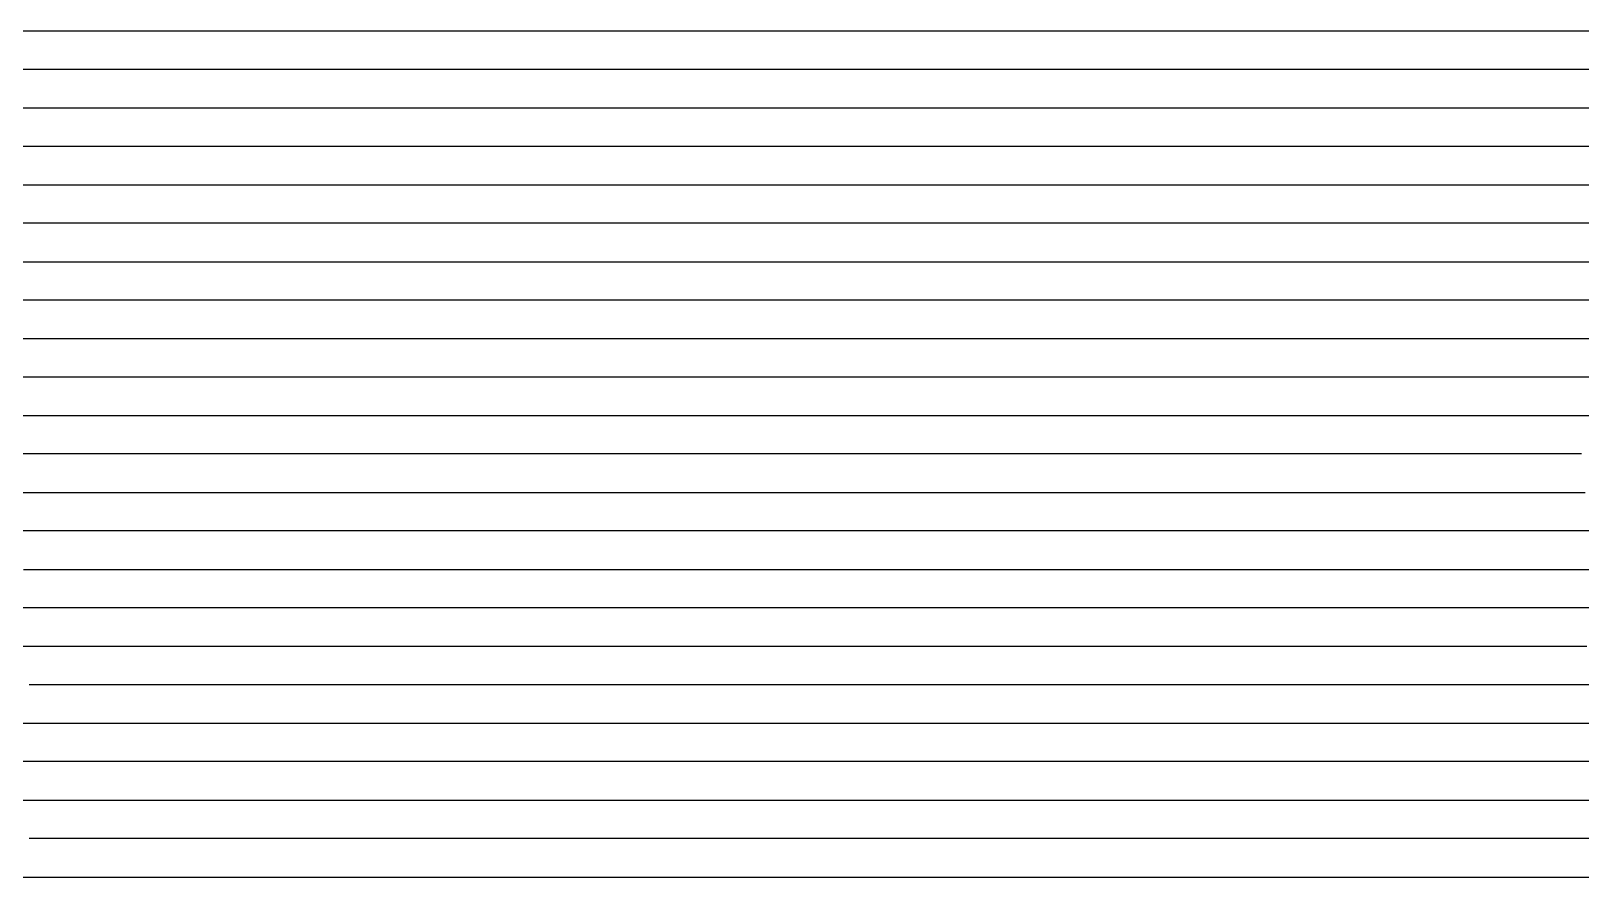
# Model space of a CAD drawing. Extents: x 20 to 170, y 60 to 234.
# Drawn here: x 57.5 to 95, y 213.53 to 234.01 of the extents above; entities that cross this region are included whole.
import ezdxf

# ---------------------------------------------------------------- set-up
doc = ezdxf.new("R2010")
doc.units = 0
doc.header["$LTSCALE"] = 0.000394
doc.layers.add('SPLINE', color=7, linetype='CONTINUOUS')

msp = doc.modelspace()

# ---------------------------------------------------------------- linework, layer by layer
at = {"layer": 'SPLINE', "color": 2}
for points in [[(57.283749, 234.005997, -38.606567), (57.631187, 234.005997, -38.619068), (57.980968, 234.005997, -38.594028), (58.33073, 234.005997, -38.584648), (59.027981, 234.005997, -38.572128), (60.422421, 234.005997, -38.572128), (61.469463, 234.005997, -38.609688), (61.819225, 234.005997, -38.609688), (62.169041, 234.005997, -38.600307), (62.516464, 234.005997, -38.572128), (63.213684, 234.005997, -38.578388), (63.847099, 234.005997, -38.653568), (64.260712, 234.005997, -38.587769), (64.610489, 234.005997, -38.572128), (65.657524, 234.005997, -38.606567), (68.186432, 234.005997, -38.606567), (68.798584, 234.005997, -38.578388), (69.495804, 234.005997, -38.572128), (71.589844, 234.005997, -38.606567), (72.636856, 234.005997, -38.609688), (74.031273, 234.005997, -38.669147), (75.078308, 234.005997, -38.650387), (75.775528, 234.005997, -38.662949), (76.475098, 234.005997, -38.615948), (76.822556, 234.005997, -38.609688), (77.869568, 234.005997, -38.644108), (83.80188, 234.005997, -38.650387), (85.198715, 234.005997, -38.706764), (86.245674, 234.005997, -38.687984), (86.942947, 234.005997, -38.684864), (88.337387, 234.005997, -38.694244), (89.036949, 234.005997, -38.684864), (89.734177, 234.005997, -38.703625), (91.128647, 234.005997, -38.684864), (93.572441, 234.005997, -38.687984), (94.619499, 234.005997, -38.722404), (100.202026, 234.005997, -38.722404)], [(98.980072, 233.074875, -38.719284), (94.794373, 233.074875, -38.722404), (93.922264, 233.074875, -38.691105), (92.525436, 233.074875, -38.684864), (91.128647, 233.074875, -38.691105), (90.431442, 233.074875, -38.684864), (90.084, 233.074875, -38.656647), (89.734177, 233.074875, -38.650387), (88.337387, 233.074875, -38.687984), (86.245674, 233.074875, -38.684864), (85.54612, 233.074875, -38.694244), (85.198715, 233.074875, -38.684864), (84.848915, 233.074875, -38.684864), (83.80188, 233.074875, -38.650387), (82.754852, 233.074875, -38.650387), (82.057632, 233.074875, -38.637848), (81.360413, 233.074875, -38.609688), (79.963608, 233.074875, -38.644108), (78.91658, 233.074875, -38.644108), (77.869568, 233.074875, -38.609688), (77.172318, 233.074875, -38.606567), (75.775528, 233.074875, -38.650387), (74.031273, 233.074875, -38.641029), (72.287033, 233.074875, -38.572128), (71.589844, 233.074875, -38.584648), (71.06514, 233.074875, -38.606567), (66.704536, 233.074875, -38.606567), (65.657524, 233.074875, -38.572128), (64.260712, 233.074875, -38.572128), (63.913273, 233.074875, -38.590908), (63.563454, 233.074875, -38.622208), (62.866261, 233.074875, -38.606567), (61.122002, 233.074875, -38.606567), (59.375408, 233.074875, -38.537689), (59.027981, 233.074875, -38.534527), (57.631187, 233.074875, -38.572128), (56.236717, 233.074875, -38.587769)], [(56.933956, 232.143631, -38.537689), (60.249893, 232.143631, -38.537689), (60.772232, 232.143631, -38.572128), (61.122002, 232.143631, -38.594028), (62.169041, 232.143631, -38.606567), (62.516464, 232.143631, -38.603428), (63.213684, 232.143631, -38.578388), (65.832436, 232.143631, -38.572128), (66.007317, 232.143631, -38.575249), (67.401756, 232.143631, -38.572128), (68.798584, 232.143631, -38.606567), (70.193024, 232.143631, -38.572128), (70.890259, 232.143631, -38.600307), (71.589844, 232.143631, -38.572128), (72.984268, 232.143631, -38.572128), (76.475098, 232.143631, -38.606567), (77.172318, 232.143631, -38.606567), (77.869568, 232.143631, -38.584648), (78.569153, 232.143631, -38.572128), (79.963608, 232.143631, -38.644108), (81.010605, 232.143631, -38.606567), (82.057632, 232.143631, -38.615948), (82.754852, 232.143631, -38.644108), (83.80188, 232.143631, -38.650387), (84.15168, 232.143631, -38.659767), (85.89592, 232.143631, -38.684864), (88.337387, 232.143631, -38.684864), (89.384407, 232.143631, -38.644108), (90.431442, 232.143631, -38.653568), (91.478409, 232.143631, -38.706764), (91.828232, 232.143631, -38.722404), (98.457794, 232.143631, -38.722404)], [(98.107971, 231.212433, -38.722404), (92.875259, 231.212433, -38.722404), (92.700378, 231.212433, -38.709885), (92.175705, 231.212433, -38.650387), (91.828232, 231.212433, -38.615948), (91.128647, 231.212433, -38.641029), (85.54612, 231.212433, -38.650387), (84.15168, 231.212433, -38.637848), (83.452057, 231.212433, -38.609688), (82.754852, 231.212433, -38.622208), (81.360413, 231.212433, -38.572128), (80.660812, 231.212433, -38.594028), (79.963608, 231.212433, -38.584648), (79.613831, 231.212433, -38.572128), (78.91658, 231.212433, -38.572128), (76.475098, 231.212433, -38.590908), (75.775528, 231.212433, -38.572128), (63.258587, 231.212433, -38.572128), (63.237324, 231.212433, -38.415569), (62.866261, 231.212433, -31.730387), (62.76226, 231.212433, -30.017572), (62.679543, 231.212433, -28.887217), (62.599182, 231.212433, -27.913359), (62.516464, 231.212433, -27.083603), (62.431377, 231.212433, -26.357204), (62.348679, 231.212433, -25.746586), (62.263557, 231.212433, -25.248728), (62.178463, 231.212433, -24.854208), (62.093418, 231.212433, -24.56295), (62.010677, 231.212433, -24.36569), (61.925598, 231.212433, -24.265471), (61.8405, 231.212433, -24.25609), (61.122002, 231.212433, -24.63497), (60.968399, 231.212433, -24.703848), (60.947113, 231.212433, -24.703848), (60.859669, 231.212433, -24.750828), (60.772232, 231.212433, -24.894888), (60.630421, 231.212433, -25.333246), (60.488625, 231.212433, -26.044004), (59.800831, 231.212433, -30.336971), (59.611755, 231.212433, -30.822311), (59.425049, 231.212433, -31.630167), (59.330517, 231.212433, -32.178127), (59.238323, 231.212433, -32.832584), (59.143803, 231.212433, -33.612244), (59.049282, 231.212433, -34.542198), (58.699451, 231.212433, -38.449989), (58.678188, 231.212433, -38.534527), (57.631187, 231.212433, -38.534527), (56.236717, 231.212433, -38.550209)], [(54.839912, 230.28363, -38.534527), (57.893524, 230.28363, -38.534527), (57.914795, 230.28363, -38.525127), (58.713642, 230.28363, -29.579195), (58.767998, 230.28363, -28.564716), (58.831818, 230.28363, -27.478161), (58.897991, 230.28363, -26.585762), (58.961807, 230.28363, -25.827986), (59.027981, 230.28363, -25.173548), (59.124886, 230.28363, -24.33127), (59.245419, 230.28363, -23.492052), (59.545582, 230.28363, -21.616478), (59.60466, 230.28363, -21.34096), (59.694469, 230.28363, -21.09672), (60.422421, 230.28363, -19.465305), (60.609135, 230.28363, -19.136545), (60.793499, 230.28363, -18.958067), (60.980209, 230.28363, -18.914248), (61.164562, 230.28363, -19.008167), (61.819225, 230.28363, -19.618765), (62.126503, 230.28363, -19.715803), (62.417187, 230.28363, -20.069643), (62.561363, 230.28363, -20.357721), (62.70792, 230.28363, -20.742842), (62.85207, 230.28363, -21.250099), (62.99625, 230.28363, -21.926437), (63.272762, 230.28363, -23.507772), (63.296432, 230.28363, -23.667452), (63.317684, 230.28363, -23.889732), (63.799843, 230.28363, -32.591442), (64.151993, 230.28363, -38.321629), (64.173248, 230.28363, -38.572128), (79.963608, 230.28363, -38.572128), (80.660812, 230.28363, -38.578388), (81.010605, 230.28363, -38.572128), (82.754852, 230.28363, -38.572128), (84.848915, 230.28363, -38.609688), (85.54612, 230.28363, -38.619068), (86.245674, 230.28363, -38.644108), (88.337387, 230.28363, -38.644108), (89.734177, 230.28363, -38.609688), (90.431442, 230.28363, -38.637848), (90.606323, 230.28363, -38.653568), (90.781204, 230.28363, -38.653568), (91.128647, 230.28363, -38.622208), (91.828232, 230.28363, -38.606567), (92.525436, 230.28363, -38.641029), (92.875259, 230.28363, -38.669147), (93.572441, 230.28363, -38.650387), (94.619499, 230.28363, -38.706764), (95.316696, 230.28363, -38.687984)], [(97.933083, 229.352356, -38.684864), (94.794373, 229.352356, -38.684864), (93.922264, 229.352356, -38.650387), (93.222641, 229.352356, -38.650387), (92.525436, 229.352356, -38.659767), (92.175705, 229.352356, -38.650387), (91.828232, 229.352356, -38.644108), (90.781204, 229.352356, -38.606567), (85.54612, 229.352356, -38.606567), (84.15168, 229.352356, -38.587769), (83.80188, 229.352356, -38.572128), (71.589844, 229.352356, -38.572128), (70.890259, 229.352356, -38.559589), (70.193024, 229.352356, -38.534527), (69.495804, 229.352356, -38.534527), (68.798584, 229.352356, -38.550209), (68.27388, 229.352356, -38.569008), (65.047729, 229.352356, -38.572128), (65.024094, 229.352356, -38.393608), (64.844467, 229.352356, -36.602531), (64.218185, 229.352356, -26.501225), (64.154343, 229.352356, -25.561846), (64.088173, 229.352356, -24.769629), (64.043259, 229.352356, -24.46277), (63.213684, 229.352356, -19.731483), (63.140427, 229.352356, -19.340065), (63.06715, 229.352356, -19.045727), (62.920616, 229.352356, -18.710648), (62.625175, 229.352356, -18.313049), (62.036671, 229.352356, -17.765051), (61.753075, 229.352356, -17.376791), (61.436378, 229.352356, -17.051153), (61.122002, 229.352356, -16.907093), (60.826584, 229.352356, -16.894573), (60.531136, 229.352356, -17.001013), (60.018269, 229.352356, -17.314131), (59.833927, 229.352356, -17.461311), (59.687374, 229.352356, -17.649191), (59.540871, 229.352356, -17.956049), (59.224144, 229.352356, -18.663727), (59.027981, 229.352356, -19.211685), (58.89325, 229.352356, -19.731483), (58.760906, 229.352356, -20.464182), (58.727818, 229.352356, -20.727201), (58.661652, 229.352356, -21.870098), (57.959698, 229.352356, -36.229973), (57.940788, 229.352356, -36.505512), (57.763504, 229.352356, -38.484447), (57.739895, 229.352356, -38.534527), (52.048649, 229.352356, -38.534527)], [(57.00013, 228.421204, -38.374847), (57.784786, 228.421204, -29.654375), (57.84153, 228.421204, -28.552156), (57.90062, 228.421204, -27.5846), (57.978596, 228.421204, -26.529385), (58.588379, 228.421204, -18.873487), (58.654564, 228.421204, -18.259769), (58.741989, 228.421204, -17.718111), (58.760906, 228.421204, -17.614771), (58.89325, 228.421204, -17.195173), (59.027981, 228.421204, -16.950953), (59.375408, 228.421204, -16.572075), (59.72522, 228.421204, -16.352835), (60.074982, 228.421204, -16.136835), (60.249893, 228.421204, -16.049135), (60.422421, 228.421204, -15.989655), (61.122002, 228.421204, -15.914495), (61.469463, 228.421204, -16.014675), (61.819225, 228.421204, -16.258915), (62.169041, 228.421204, -16.722353), (62.870987, 228.421204, -17.696171), (62.998604, 228.421204, -17.921629), (63.128616, 228.421204, -18.272329), (63.913273, 228.421204, -21.17182), (64.043259, 228.421204, -21.707277), (64.064529, 228.421204, -21.816837), (64.14254, 228.421204, -22.377356), (64.972122, 228.421204, -30.158493), (65.047729, 228.421204, -30.966309), (65.811157, 228.421204, -38.525127), (65.82534, 228.421204, -38.572128), (68.098999, 228.421204, -38.572128), (68.798584, 228.421204, -38.540787), (69.845596, 228.421204, -38.534527), (70.193024, 228.421204, -38.534527), (71.589844, 228.421204, -38.572128), (83.80188, 228.421204, -38.572128), (84.15168, 228.421204, -38.587769), (85.54612, 228.421204, -38.606567), (91.828232, 228.421204, -38.609688), (92.525436, 228.421204, -38.637848), (93.922264, 228.421204, -38.656647), (94.619499, 228.421204, -38.672329), (95.316696, 228.421204, -38.650387)], [(97.911827, 227.492325, -38.650387), (94.619499, 227.492325, -38.644108), (93.572441, 227.492325, -38.609688), (88.337387, 227.492325, -38.606567), (86.942947, 227.492325, -38.625347), (86.593155, 227.492325, -38.609688), (86.245674, 227.492325, -38.606567), (85.198715, 227.492325, -38.572128), (84.15168, 227.492325, -38.587769), (83.80188, 227.492325, -38.572128), (80.660812, 227.492325, -38.572128), (79.963608, 227.492325, -38.540787), (78.569153, 227.492325, -38.559589), (77.869568, 227.492325, -38.537689), (77.172318, 227.492325, -38.550209), (76.650009, 227.492325, -38.569008), (71.589844, 227.492325, -38.569008), (70.193024, 227.492325, -38.534527), (68.798584, 227.492325, -38.550209), (68.27388, 227.492325, -38.569008), (66.007317, 227.492325, -38.572128), (65.983673, 227.492325, -38.434307), (65.704803, 227.492325, -35.177856), (65.298279, 227.492325, -29.018717), (65.147018, 227.492325, -26.795563), (65.073738, 227.492325, -26.156784), (65.002838, 227.492325, -25.674526), (64.889389, 227.492325, -24.973188), (64.133087, 227.492325, -20.786701), (64.07634, 227.492325, -20.504902), (63.977108, 227.492325, -20.135424), (63.847099, 227.492325, -19.703283), (63.104958, 227.492325, -17.502031), (62.866261, 227.492325, -17.041733), (62.844975, 227.492325, -17.013573), (61.927956, 227.492325, -15.851835), (61.819225, 227.492325, -15.729776), (61.469463, 227.492325, -15.498037), (61.122002, 227.492325, -15.435397), (60.422421, 227.492325, -15.488637), (59.72522, 227.492325, -15.660856), (59.375408, 227.492325, -15.773577), (59.027981, 227.492325, -16.089855), (58.931076, 227.492325, -16.243275), (58.874352, 227.492325, -16.362295), (58.72311, 227.492325, -16.806873), (57.959698, 227.492325, -19.950644), (57.806068, 227.492325, -20.714642), (57.784786, 227.492325, -21.0278), (56.97649, 227.492325, -37.485569)], [(57.217556, 226.561127, -27.008482), (57.697361, 226.561127, -20.370241), (57.718632, 226.561127, -20.160463), (57.763504, 226.561127, -19.909964), (58.023506, 226.561127, -18.829687), (58.177132, 226.561127, -18.25351), (58.72311, 226.561127, -16.302774), (58.874352, 226.561127, -15.936416), (59.027981, 226.561127, -15.707816), (59.375408, 226.561127, -15.432298), (59.72522, 226.561127, -15.332077), (60.422421, 226.561127, -15.247538), (61.122002, 226.561127, -15.209937), (61.469463, 226.561127, -15.266317), (61.819225, 226.561127, -15.454217), (62.516464, 226.561127, -16.133675), (62.663002, 226.561127, -16.290215), (62.81189, 226.561127, -16.471855), (62.958443, 226.561127, -16.675413), (63.104958, 226.561127, -16.972853), (63.913273, 226.561127, -19.252405), (64.610489, 226.561127, -21.610218), (64.759399, 226.561127, -22.126858), (64.948486, 226.561127, -22.878374), (64.991005, 226.561127, -23.072514), (65.083199, 226.561127, -23.582872), (65.900955, 226.561127, -28.683697), (65.941147, 226.561127, -28.990557), (66.758904, 226.561127, -38.403069), (66.780182, 226.561127, -38.553349), (67.401756, 226.561127, -38.534527), (67.751541, 226.561127, -38.537689), (68.098999, 226.561127, -38.553349), (68.448769, 226.561127, -38.550209), (68.798584, 226.561127, -38.534527), (70.542816, 226.561127, -38.534527), (71.240036, 226.561127, -38.559589), (71.589844, 226.561127, -38.550209), (72.287033, 226.561127, -38.534527), (74.381104, 226.561127, -38.572128), (75.775528, 226.561127, -38.565849), (76.475098, 226.561127, -38.537689), (78.21936, 226.561127, -38.534527), (78.569153, 226.561127, -38.550209), (79.963608, 226.561127, -38.534527), (81.360413, 226.561127, -38.534527), (82.754852, 226.561127, -38.572128), (83.80188, 226.561127, -38.572128), (84.15168, 226.561127, -38.587769), (85.54612, 226.561127, -38.572128), (86.942947, 226.561127, -38.625347), (87.290352, 226.561127, -38.622208), (87.640175, 226.561127, -38.609688), (93.747414, 226.561127, -38.606567), (94.794373, 226.561127, -38.644108), (96.538612, 226.561127, -38.644108)], [(95.666496, 225.629868, -38.644108), (93.922264, 225.629868, -38.609688), (92.875259, 225.629868, -38.575249), (91.828232, 225.629868, -38.572128), (91.128647, 225.629868, -38.584648), (90.606323, 225.629868, -38.606567), (90.084, 225.629868, -38.606567), (89.036949, 225.629868, -38.572128), (86.942947, 225.629868, -38.619068), (86.593155, 225.629868, -38.590908), (86.245674, 225.629868, -38.572128), (83.452057, 225.629868, -38.572128), (82.407425, 225.629868, -38.534527), (80.488289, 225.629868, -38.534527), (78.569153, 225.629868, -38.550209), (78.21936, 225.629868, -38.534527), (77.869568, 225.629868, -38.534527), (74.381104, 225.629868, -38.540787), (73.683884, 225.629868, -38.565849), (73.334061, 225.629868, -38.572128), (72.636856, 225.629868, -38.534527), (70.890259, 225.629868, -38.537689), (70.542816, 225.629868, -38.553349), (70.193024, 225.629868, -38.550209), (69.845596, 225.629868, -38.534527), (66.938515, 225.629868, -38.534527), (66.919601, 225.629868, -38.437489), (66.643066, 225.629868, -35.127735), (66.092407, 225.629868, -26.923943), (66.049866, 225.629868, -26.498104), (66.007317, 225.629868, -26.181805), (65.898598, 225.629868, -25.517986), (65.813507, 225.629868, -25.045168), (65.104485, 225.629868, -21.892017), (65.040665, 225.629868, -21.641518), (64.953209, 225.629868, -21.381639), (64.816101, 225.629868, -20.98708), (63.825817, 225.629868, -18.272329), (63.083725, 225.629868, -16.456215), (62.800087, 225.629868, -16.002174), (62.677166, 225.629868, -15.880055), (62.516464, 225.629868, -15.736036), (62.341583, 225.629868, -15.613896), (61.644363, 225.629868, -15.213118), (61.469463, 225.629868, -15.162978), (61.122002, 225.629868, -15.131679), (60.422421, 225.629868, -15.131679), (59.72522, 225.629868, -15.141078), (59.375408, 225.629868, -15.225617), (59.027981, 225.629868, -15.476097), (58.853077, 225.629868, -15.729776), (58.678188, 225.629868, -16.199455), (57.806068, 225.629868, -19.321285), (57.718632, 225.629868, -19.687605), (57.274281, 225.629868, -22.530796)], [(57.260113, 224.701065, -20.254383), (57.806068, 224.701065, -19.011288), (57.827339, 224.701065, -18.948668), (58.427643, 224.701065, -16.831953), (58.727818, 224.701065, -15.798656), (58.87674, 224.701065, -15.451077), (59.027981, 224.701065, -15.235017), (59.375408, 224.701065, -14.971998), (59.55032, 224.701065, -14.909358), (59.72522, 224.701065, -14.878058), (60.422421, 224.701065, -14.896818), (61.251995, 224.701065, -15.097259), (61.535637, 224.701065, -15.125438), (62.169041, 224.701065, -15.328978), (62.341583, 224.701065, -15.404098), (62.516464, 224.701065, -15.498037), (62.691345, 224.701065, -15.604496), (62.866261, 224.701065, -15.770476), (63.041161, 224.701065, -16.033495), (63.672207, 224.701065, -17.195173), (63.738392, 224.701065, -17.326691), (63.913273, 224.701065, -17.718111), (64.610489, 224.701065, -19.690765), (64.960304, 224.701065, -20.648922), (65.70713, 224.701065, -22.198875), (65.832436, 224.701065, -22.483856), (66.007317, 224.701065, -22.987934), (66.068748, 224.701065, -23.254114), (66.704536, 224.701065, -27.171261), (67.009407, 224.701065, -29.441395), (67.051964, 224.701065, -29.926773), (67.557755, 224.701065, -35.960674), (67.815353, 224.701065, -38.440609), (67.838989, 224.701065, -38.534527), (68.318794, 224.701065, -38.528309), (68.798584, 224.701065, -38.509487), (69.495804, 224.701065, -38.500088), (69.845596, 224.701065, -38.515747), (70.193024, 224.701065, -38.540787), (72.636856, 224.701065, -38.534527), (78.21936, 224.701065, -38.534527), (78.569153, 224.701065, -38.550209), (79.963608, 224.701065, -38.534527), (82.754852, 224.701065, -38.537689), (83.452057, 224.701065, -38.569008), (86.593155, 224.701065, -38.572128), (86.942947, 224.701065, -38.587769), (89.036949, 224.701065, -38.572128), (90.084, 224.701065, -38.575249), (90.431442, 224.701065, -38.590908), (90.781204, 224.701065, -38.587769), (91.128647, 224.701065, -38.572128), (92.525436, 224.701065, -38.572128), (93.922264, 224.701065, -38.606567), (94.966896, 224.701065, -38.609688), (95.905197, 224.701065, -38.644108)], [(95.011856, 223.769867, -38.559589), (94.990578, 223.769867, -38.606567), (93.747414, 223.769867, -38.606567), (93.222641, 223.769867, -38.590908), (92.525436, 223.769867, -38.572128), (89.384407, 223.769867, -38.572128), (88.337387, 223.769867, -38.578388), (87.815056, 223.769867, -38.603428), (87.290352, 223.769867, -38.606567), (86.245674, 223.769867, -38.572128), (83.452057, 223.769867, -38.572128), (82.407425, 223.769867, -38.534527), (81.360413, 223.769867, -38.540787), (81.010605, 223.769867, -38.515747), (80.660812, 223.769867, -38.500088), (79.963608, 223.769867, -38.509487), (79.613831, 223.769867, -38.522049), (78.569153, 223.769867, -38.550209), (78.21936, 223.769867, -38.534527), (77.869568, 223.769867, -38.534527), (77.172318, 223.769867, -38.506367), (75.775528, 223.769867, -38.528309), (75.078308, 223.769867, -38.543968), (74.381104, 223.769867, -38.534527), (71.589844, 223.769867, -38.534527), (69.495804, 223.769867, -38.493828), (68.753662, 223.769867, -38.506367), (68.732407, 223.769867, -38.352928), (68.399139, 223.769867, -35.312515), (67.98317, 223.769867, -31.373409), (67.900452, 223.769867, -30.722111), (67.051964, 223.769867, -24.44087), (67.009407, 223.769867, -24.14649), (66.966888, 223.769867, -23.974272), (66.87944, 223.769867, -23.733192), (66.704536, 223.769867, -23.401274), (66.007317, 223.769867, -22.010998), (65.307732, 223.769867, -20.298223), (64.960304, 223.769867, -19.405806), (64.7854, 223.769867, -18.998747), (63.913273, 223.769867, -16.712933), (63.802197, 223.769867, -16.521975), (63.617847, 223.769867, -16.277735), (63.324799, 223.769867, -15.983376), (62.866261, 223.769867, -15.588857), (62.516464, 223.769867, -15.354017), (62.169041, 223.769867, -15.244397), (61.122002, 223.769867, -14.984478), (60.422421, 223.769867, -14.871799), (59.72522, 223.769867, -14.862399), (59.375408, 223.769867, -14.906259), (59.027981, 223.769867, -15.141078), (58.886158, 223.769867, -15.332077), (58.74437, 223.769867, -15.632656), (57.893524, 223.769867, -18.563507), (57.872261, 223.769867, -18.607388), (57.631187, 223.769867, -18.873487), (57.283749, 223.769867, -19.349445)], [(57.283749, 222.838623, -18.751408), (57.631187, 222.838623, -18.482107), (57.959698, 222.838623, -18.325529), (57.980968, 222.838623, -18.306749), (58.503307, 222.838623, -16.487514), (58.765644, 222.838623, -15.613896), (59.027981, 222.838623, -15.178638), (59.375408, 222.838623, -14.943778), (59.72522, 222.838623, -14.899999), (60.422421, 222.838623, -14.906259), (61.122002, 222.838623, -14.928118), (61.469463, 222.838623, -14.981379), (62.516464, 222.838623, -15.266317), (63.213684, 222.838623, -15.604496), (63.388596, 222.838623, -15.707816), (63.563454, 222.838623, -15.842455), (63.738392, 222.838623, -16.005295), (63.913273, 222.838623, -16.240135), (64.697937, 222.838623, -17.620991), (64.806671, 222.838623, -17.83709), (65.307732, 222.838623, -18.898567), (65.657524, 222.838623, -19.665726), (66.007317, 222.838623, -20.326422), (66.704536, 222.838623, -21.992218), (67.051964, 222.838623, -22.652916), (67.401756, 222.838623, -23.238434), (67.751541, 222.838623, -23.767632), (67.926468, 222.838623, -24.16531), (67.947708, 222.838623, -24.25927), (68.011551, 222.838623, -24.716408), (68.798584, 222.838623, -30.578091), (68.907288, 222.838623, -31.414089), (69.670685, 222.838623, -38.381107), (69.691963, 222.838623, -38.528309), (71.06514, 222.838623, -38.528309), (71.589844, 222.838623, -38.509487), (72.287033, 222.838623, -38.493828), (72.984268, 222.838623, -38.493828), (74.381104, 222.838623, -38.534527), (75.428116, 222.838623, -38.528309), (75.775528, 222.838623, -38.515747), (77.172318, 222.838623, -38.493828), (78.044479, 222.838623, -38.534527), (79.266373, 222.838623, -38.525127), (79.963608, 222.838623, -38.493828), (81.010605, 222.838623, -38.493828), (81.360413, 222.838623, -38.509487), (82.754852, 222.838623, -38.534527), (84.15168, 222.838623, -38.572128), (92.525436, 222.838623, -38.572128), (94.205849, 222.838623, -38.606567), (94.227142, 222.838623, -38.525127), (94.243736, 222.838623, -38.434307), (94.78019, 222.838623, -33.342964), (95.099281, 222.838623, -30.183533)], [(95.316696, 221.907364, -23.739452), (94.948013, 221.907364, -25.837366), (94.872353, 221.907364, -26.300804), (94.335846, 221.907364, -31.902567), (94.241325, 221.907364, -33.007904), (94.042809, 221.907364, -35.713295), (93.442474, 221.907364, -38.490707), (93.418869, 221.907364, -38.572128), (91.128647, 221.907364, -38.572128), (89.734177, 221.907364, -38.587769), (89.384407, 221.907364, -38.572128), (84.499084, 221.907364, -38.572128), (83.452057, 221.907364, -38.534527), (82.754852, 221.907364, -38.534527), (81.360413, 221.907364, -38.509487), (81.010605, 221.907364, -38.493828), (79.266373, 221.907364, -38.500088), (78.569153, 221.907364, -38.528309), (78.044479, 221.907364, -38.534527), (77.172318, 221.907364, -38.500088), (75.078308, 221.907364, -38.493828), (74.031273, 221.907364, -38.515747), (73.334061, 221.907364, -38.493828), (71.589844, 221.907364, -38.493828), (71.152573, 221.907364, -38.515747), (71.131325, 221.907364, -38.471909), (70.904404, 221.907364, -38.102428), (70.677513, 221.907364, -37.870728), (70.663345, 221.907364, -37.776768), (70.193024, 221.907364, -32.870163), (69.795929, 221.907364, -29.203455), (69.774704, 221.907364, -29.071955), (69.214539, 221.907364, -26.144224), (68.902573, 221.907364, -23.786432), (68.876572, 221.907364, -23.617311), (68.798584, 221.907364, -23.351154), (68.765495, 221.907364, -23.279154), (68.181686, 221.907364, -22.139418), (68.058823, 221.907364, -21.926437), (67.768089, 221.907364, -21.48806), (67.64283, 221.907364, -21.331539), (67.205597, 221.907364, -20.899422), (66.905426, 221.907364, -20.263763), (66.305099, 221.907364, -19.371386), (66.007317, 221.907364, -18.848467), (65.612602, 221.907364, -18.259769), (64.861038, 221.907364, -16.882053), (64.735764, 221.907364, -16.678513), (64.610489, 221.907364, -16.518835), (63.738392, 221.907364, -15.554397), (63.563454, 221.907364, -15.397838), (63.388596, 221.907364, -15.294518), (63.213684, 221.907364, -15.235017), (62.42902, 221.907364, -15.206838), (61.819225, 221.907364, -15.031498), (61.469463, 221.907364, -14.943778), (59.72522, 221.907364, -14.940699), (59.375408, 221.907364, -15.000198), (59.027981, 221.907364, -15.244397), (58.777447, 221.907364, -15.654596), (58.526928, 221.907364, -16.490635), (58.023506, 221.907364, -18.234749), (58.002232, 221.907364, -18.269169), (57.817902, 221.907364, -18.306749), (57.631187, 221.907364, -18.359989), (57.283749, 221.907364, -18.529047)], [(57.321552, 220.978546, -18.432009), (57.631187, 220.978546, -18.313049), (58.002232, 220.978546, -18.284849), (58.023506, 220.978546, -18.222189), (58.526928, 220.978546, -16.518835), (58.777447, 220.978546, -15.704737), (59.027981, 220.978546, -15.294518), (59.375408, 220.978546, -15.059658), (59.72522, 220.978546, -15.022079), (60.074982, 220.978546, -15.006438), (60.422421, 220.978546, -14.962598), (61.122002, 220.978546, -14.940699), (61.819225, 220.978546, -15.056559), (63.213684, 220.978546, -15.178638), (63.563454, 220.978546, -15.263177), (64.088173, 220.978546, -15.601357), (64.260712, 220.978546, -15.729776), (64.4356, 220.978546, -15.880055), (64.610489, 220.978546, -16.058535), (64.7854, 220.978546, -16.255795), (66.007317, 220.978546, -17.752531), (67.401756, 220.978546, -19.424625), (68.098999, 220.978546, -20.122864), (68.448769, 220.978546, -20.407822), (68.623672, 220.978546, -20.580002), (68.732407, 220.978546, -20.746021), (69.011276, 220.978546, -21.284559), (69.467422, 220.978546, -21.654078), (69.623428, 220.978546, -21.838778), (69.779404, 220.978546, -22.220816), (69.899948, 220.978546, -22.828274), (69.923584, 220.978546, -22.897114), (70.443542, 220.978546, -23.658072), (70.526268, 220.978546, -23.827112), (70.620804, 220.978546, -24.12775), (70.665695, 220.978546, -24.35631), (70.712982, 220.978546, -24.681988), (70.942223, 220.978546, -27.058542), (71.024963, 220.978546, -27.806938), (71.523636, 220.978546, -32.027847), (71.544922, 220.978546, -32.118668), (71.589844, 220.978546, -32.237648), (71.731644, 220.978546, -32.738644), (71.875824, 220.978546, -33.421223), (72.017609, 220.978546, -34.316738), (72.161781, 220.978546, -35.490955), (72.483231, 220.978546, -38.493828), (75.775528, 220.978546, -38.493828), (76.475098, 220.978546, -38.503208), (77.172318, 220.978546, -38.528309), (77.694641, 220.978546, -38.525127), (78.569153, 220.978546, -38.493828), (81.010605, 220.978546, -38.493828), (81.360413, 220.978546, -38.509487), (83.10466, 220.978546, -38.534527), (83.80188, 220.978546, -38.534527), (84.15168, 220.978546, -38.550209), (85.54612, 220.978546, -38.572128), (90.781204, 220.978546, -38.572128), (91.128647, 220.978546, -38.578388), (92.175705, 220.978546, -38.572128), (93.092651, 220.978546, -38.572128), (93.113937, 220.978546, -38.471909), (93.416458, 220.978546, -34.726959), (93.922264, 220.978546, -27.769341), (93.94355, 220.978546, -27.518841), (94.269676, 220.978546, -25.449146), (94.90313, 220.978546, -21.785538), (94.966896, 220.978546, -21.522539), (95.316696, 220.978546, -20.370241)], [(95.316696, 220.047363, -18.36937), (94.966896, 220.047363, -19.080185), (94.402084, 220.047363, -20.98086), (94.269676, 220.047363, -21.47242), (94.205849, 220.047363, -21.782417), (94.007362, 220.047363, -22.815754), (93.222641, 220.047363, -27.67852), (93.026512, 220.047363, -28.812037), (93.005226, 220.047363, -28.990557), (92.525436, 220.047363, -34.92424), (92.199287, 220.047363, -38.503208), (92.175705, 220.047363, -38.572128), (87.290352, 220.047363, -38.572128), (86.245674, 220.047363, -38.537689), (84.848915, 220.047363, -38.553349), (84.499084, 220.047363, -38.537689), (82.579971, 220.047363, -38.534527), (82.057632, 220.047363, -38.515747), (81.360413, 220.047363, -38.493828), (78.569153, 220.047363, -38.493828), (76.475098, 220.047363, -38.459408), (75.340637, 220.047363, -38.493828), (75.319382, 220.047363, -38.331009), (74.96962, 220.047363, -32.957825), (74.877411, 220.047363, -31.620768), (74.806511, 220.047363, -30.740931), (74.735588, 220.047363, -29.973753), (74.664703, 220.047363, -29.300535), (74.522873, 220.047363, -28.201439), (74.381104, 220.047363, -27.3936), (74.227448, 220.047363, -26.811182), (74.076187, 220.047363, -26.501225), (74.052567, 220.047363, -26.466764), (73.319885, 220.047363, -23.686192), (73.25135, 220.047363, -23.454512), (73.152069, 220.047363, -23.232174), (73.052811, 220.047363, -23.147654), (72.984268, 220.047363, -23.131954), (72.417023, 220.047363, -22.784416), (72.395737, 220.047363, -22.681116), (72.320152, 220.047363, -22.393036), (72.244499, 220.047363, -22.208256), (72.093254, 220.047363, -22.039198), (71.679626, 220.047363, -21.954638), (71.663086, 220.047363, -21.870098), (71.589844, 220.047363, -21.56012), (71.379486, 220.047363, -21.18438), (71.169121, 220.047363, -21.0341), (70.672791, 220.047363, -20.830502), (70.538071, 220.047363, -20.630161), (70.193024, 220.047363, -20.338942), (69.748672, 220.047363, -20.157284), (68.798584, 220.047363, -19.462185), (68.098999, 220.047363, -18.876667), (67.401756, 220.047363, -18.17841), (66.354744, 220.047363, -17.260891), (65.657524, 220.047363, -16.440575), (65.482613, 220.047363, -16.274595), (64.610489, 220.047363, -15.566936), (64.260712, 220.047363, -15.344577), (63.913273, 220.047363, -15.244397), (62.516464, 220.047363, -15.069058), (62.169041, 220.047363, -15.050279), (61.469463, 220.047363, -15.050279), (61.122002, 220.047363, -15.062819), (60.422421, 220.047363, -15.022079), (59.72522, 220.047363, -15.015819), (59.375408, 220.047363, -15.090979), (59.027981, 220.047363, -15.369678), (58.782188, 220.047363, -15.795496), (58.536396, 220.047363, -16.593973), (58.047142, 220.047363, -18.241009), (58.023506, 220.047363, -18.275429), (57.631187, 220.047363, -18.334949), (57.283749, 220.047363, -18.491528)], [(57.283749, 219.116135, -18.597967), (57.631187, 219.116135, -18.419449), (58.068405, 219.116135, -18.36937), (58.089676, 219.116135, -18.322409), (58.557659, 219.116135, -16.856993), (58.793991, 219.116135, -16.149315), (59.027981, 219.116135, -15.748516), (59.202881, 219.116135, -15.579476), (59.375408, 219.116135, -15.463617), (59.55032, 219.116135, -15.394697), (60.422421, 219.116135, -15.116018), (61.122002, 219.116135, -15.069058), (61.819225, 219.116135, -15.050279), (63.213684, 219.116135, -15.109798), (64.610489, 219.116135, -15.344577), (64.960304, 219.116135, -15.432298), (65.307732, 219.116135, -15.585696), (65.482613, 219.116135, -15.704737), (66.007317, 219.116135, -16.127455), (67.401756, 219.116135, -17.135653), (68.798584, 219.116135, -18.222189), (69.450882, 219.116135, -18.801487), (70.129196, 219.116135, -19.236725), (71.414917, 219.116135, -19.787804), (71.436195, 219.116135, -19.781544), (71.589844, 219.116135, -19.634405), (71.937256, 219.116135, -19.437105), (72.287033, 219.116135, -19.437105), (72.646301, 219.116135, -19.142805), (73.24662, 219.116135, -18.36311), (73.501862, 219.116135, -18.084469), (73.759476, 219.116135, -17.934109), (74.014755, 219.116135, -17.959209), (74.144745, 219.116135, -18.075029), (74.293625, 219.116135, -18.344349), (74.882141, 219.116135, -18.532207), (75.078308, 219.116135, -18.745148), (75.220123, 219.116135, -19.170965), (75.291016, 219.116135, -19.552965), (75.326454, 219.116135, -19.819143), (75.361923, 219.116135, -20.176104), (75.409195, 219.116135, -20.818022), (75.860619, 219.116135, -22.295956), (75.879524, 219.116135, -22.339796), (75.964584, 219.116135, -22.449356), (76.04969, 219.116135, -22.665436), (76.151337, 219.116135, -23.069374), (76.888733, 219.116135, -26.667143), (77.030548, 219.116135, -26.974003), (77.172318, 219.116135, -27.52198), (77.316521, 219.116135, -28.326698), (77.458313, 219.116135, -29.425795), (77.529205, 219.116135, -30.098953), (77.602493, 219.116135, -30.872391), (77.673409, 219.116135, -31.755407), (77.78212, 219.116135, -33.342964), (77.805756, 219.116135, -33.496384), (77.869568, 219.116135, -33.020443), (78.044479, 219.116135, -32.012188), (78.21936, 219.116135, -31.310789), (78.394272, 219.116135, -30.875551), (78.569153, 219.116135, -30.684511), (78.677856, 219.116135, -30.684511), (79.266373, 219.116135, -30.972589), (79.550003, 219.116135, -31.094749), (79.571289, 219.116135, -31.094749), (79.767426, 219.116135, -31.260689), (79.963608, 219.116135, -31.714727), (80.107788, 219.116135, -32.250126), (80.24958, 219.116135, -32.976604), (80.39373, 219.116135, -33.93478), (80.549759, 219.116135, -35.331276), (80.856995, 219.116135, -38.421829), (80.88063, 219.116135, -38.503208), (81.360413, 219.116135, -38.493828), (82.407425, 219.116135, -38.493828), (83.452057, 219.116135, -38.534527), (86.593155, 219.116135, -38.534527), (86.942947, 219.116135, -38.550209), (88.337387, 219.116135, -38.572128), (91.327156, 219.116135, -38.572128), (91.348419, 219.116135, -38.459408), (91.49501, 219.116135, -37.444889), (92.140228, 219.116135, -30.515451), (92.284378, 219.116135, -29.328714), (92.331627, 219.116135, -28.974876), (92.397858, 219.116135, -28.577217), (93.04776, 219.116135, -24.854208), (93.355026, 219.116135, -22.853313), (93.442474, 219.116135, -22.349195), (93.922264, 219.116135, -19.834784), (94.007362, 219.116135, -19.446526), (94.094818, 219.116135, -19.214806), (94.444618, 219.116135, -18.381929), (94.966896, 219.116135, -17.351711), (95.141815, 219.116135, -17.051153)], [(95.316696, 218.187302, -15.880055), (94.794373, 218.187302, -16.327795), (94.619499, 218.187302, -16.490635), (94.444618, 218.187302, -16.712933), (94.182251, 218.187302, -17.107513), (94.094818, 218.187302, -17.270351), (93.485008, 218.187302, -18.738867), (93.397583, 218.187302, -18.961187), (93.267593, 218.187302, -19.387045), (93.135216, 218.187302, -19.922443), (93.04776, 218.187302, -20.363981), (92.393097, 218.187302, -24.66943), (92.220566, 218.187302, -25.906286), (91.915657, 218.187302, -28.286018), (91.608459, 218.187302, -30.734631), (91.381538, 218.187302, -32.600822), (91.303528, 218.187302, -33.408684), (91.282272, 218.187302, -33.584084), (90.563766, 218.187302, -38.506367), (90.540146, 218.187302, -38.572128), (89.935081, 218.187302, -38.569008), (89.036949, 218.187302, -38.537689), (88.337387, 218.187302, -38.550209), (87.640175, 218.187302, -38.572128), (86.593155, 218.187302, -38.534527), (84.652748, 218.187302, -38.534527), (84.631493, 218.187302, -38.337288), (84.269836, 218.187302, -32.350327), (84.15168, 218.187302, -30.543631), (84.054741, 218.187302, -29.372555), (83.96022, 218.187302, -28.395618), (83.8657, 218.187302, -27.578381), (83.768776, 218.187302, -26.911383), (83.674225, 218.187302, -26.375944), (83.579712, 218.187302, -25.962645), (83.482834, 218.187302, -25.668306), (83.388252, 218.187302, -25.486687), (83.367004, 218.187302, -25.399006), (82.624863, 218.187302, -21.929598), (82.516151, 218.187302, -21.55386), (82.407425, 218.187302, -21.36286), (82.362549, 218.187302, -21.33466), (82.34127, 218.187302, -21.33466), (81.360413, 218.187302, -20.761662), (80.769562, 218.187302, -20.473581), (80.660812, 218.187302, -20.050863), (80.573349, 218.187302, -19.853603), (80.488289, 218.187302, -19.753384), (79.963608, 218.187302, -19.499725), (78.569153, 218.187302, -18.923607), (77.935745, 218.187302, -18.613607), (77.869568, 218.187302, -18.457067), (77.739601, 218.187302, -18.272329), (77.172318, 218.187302, -17.899689), (77.146347, 218.187302, -17.87151), (77.006889, 218.187302, -17.511391), (76.867447, 218.187302, -17.332951), (76.333328, 218.187302, -16.897713), (76.319153, 218.187302, -16.872673), (76.255325, 218.187302, -16.662853), (76.12767, 218.187302, -16.390415), (76.002441, 218.187302, -16.233875), (75.295746, 218.187302, -15.601357), (75.078308, 218.187302, -15.463617), (74.953049, 218.187302, -15.419737), (74.381104, 218.187302, -14.931298), (73.421524, 218.187302, -14.286241), (73.204086, 218.187302, -14.211102), (72.96772, 218.187302, -14.26118), (72.374489, 218.187302, -13.901122), (72.213776, 218.187302, -13.844742), (72.031799, 218.187302, -13.897982), (71.268379, 218.187302, -13.779022), (71.147873, 218.187302, -13.807182), (70.280472, 218.187302, -13.343763), (70.193024, 218.187302, -13.312424), (68.798584, 218.187302, -13.262364), (68.340057, 218.187302, -13.340623), (68.098999, 218.187302, -13.515963), (67.926468, 218.187302, -13.819722), (67.751541, 218.187302, -14.28314), (67.281212, 218.187302, -15.808036), (67.267029, 218.187302, -15.839355), (67.181976, 218.187302, -15.873796), (66.921967, 218.187302, -16.002174), (66.900696, 218.187302, -16.005295), (66.454025, 218.187302, -15.732857), (66.007317, 218.187302, -15.560657), (65.307732, 218.187302, -15.150498), (64.610489, 218.187302, -15.050279), (64.260712, 218.187302, -15.075318), (63.780926, 218.187302, -15.131679), (63.35548, 218.187302, -15.028358), (63.213684, 218.187302, -15.000198), (62.866261, 218.187302, -14.978258), (62.516464, 218.187302, -14.990758), (61.819225, 218.187302, -15.090979), (61.469463, 218.187302, -15.097259), (61.294521, 218.187302, -15.116018), (60.772232, 218.187302, -15.225617), (60.422421, 218.187302, -15.310137), (60.249893, 218.187302, -15.382177), (59.375408, 218.187302, -15.842455), (59.202881, 218.187302, -15.955235), (59.027981, 218.187302, -16.133675), (58.803448, 218.187302, -16.546995), (58.132221, 218.187302, -18.457067), (58.110962, 218.187302, -18.478968), (57.631187, 218.187302, -18.597967), (57.456276, 218.187302, -18.676228)], [(57.283749, 217.256088, -18.983088), (57.631187, 217.256088, -18.810867), (58.27166, 217.256088, -18.529047), (58.290558, 217.256088, -18.519688), (58.836525, 217.256088, -17.87151), (58.855461, 217.256088, -17.833969), (58.895638, 217.256088, -17.718111), (59.049282, 217.256088, -17.361111), (59.642487, 217.256088, -16.233875), (59.852837, 217.256088, -15.933275), (60.138802, 217.256088, -15.638936), (60.772232, 217.256088, -15.394697), (61.122002, 217.256088, -15.250677), (61.819225, 217.256088, -15.078458), (62.516464, 217.256088, -14.971998), (63.310596, 217.256088, -14.943778), (63.847099, 217.256088, -14.849859), (64.038544, 217.256088, -14.652599), (64.324516, 217.256088, -14.43656), (64.62468, 217.256088, -14.35202), (64.64122, 217.256088, -14.33948), (65.090294, 217.256088, -13.738282), (65.331367, 217.256088, -13.512863), (65.570068, 217.256088, -13.431423), (65.591324, 217.256088, -13.412643), (66.17038, 217.256088, -12.679926), (66.246017, 217.256088, -12.601625), (66.394928, 217.256088, -12.492045), (66.487091, 217.256088, -12.451345), (66.966888, 217.256088, -12.351127), (66.988174, 217.256088, -12.307307), (67.092148, 217.256088, -12.031768), (67.193764, 217.256088, -11.865788), (67.401756, 217.256088, -11.668529), (67.685394, 217.256088, -11.537008), (67.990265, 217.256088, -11.502588), (68.772583, 217.256088, -11.577708), (70.193024, 217.256088, -11.546389), (70.542816, 217.256088, -11.583989), (70.890259, 217.256088, -11.687308), (71.698547, 217.256088, -12.113187), (72.461945, 217.256088, -12.235267), (72.636856, 217.256088, -12.282227), (72.984268, 217.256088, -12.473266), (73.856415, 217.256088, -13.008705), (74.730865, 217.256088, -13.581723), (75.624283, 217.256088, -14.33948), (75.775528, 217.256088, -14.442801), (76.366371, 217.256088, -14.962598), (76.768173, 217.256088, -15.128538), (77.172318, 217.256088, -15.447937), (77.869568, 217.256088, -15.770476), (78.569153, 217.256088, -16.161875), (79.833595, 217.256088, -16.806873), (80.00853, 217.256088, -16.894573), (80.693901, 217.256088, -17.301651), (80.88063, 217.256088, -17.395531), (81.027145, 217.256088, -17.483271), (81.15242, 217.256088, -17.586571), (81.402969, 217.256088, -17.821411), (82.078918, 217.256088, -18.172129), (83.32209, 217.256088, -19.008167), (83.605728, 217.256088, -19.368265), (83.747528, 217.256088, -19.731483), (83.889313, 217.256088, -20.389042), (83.910591, 217.256088, -20.442282), (84.269836, 217.256088, -20.661442), (84.482574, 217.256088, -20.930721), (84.588928, 217.256088, -21.22192), (84.643265, 217.256088, -21.463039), (84.695259, 217.256088, -21.851337), (84.718918, 217.256088, -22.142538), (84.744888, 217.256088, -22.383615), (85.120705, 217.256088, -22.862694), (85.144341, 217.256088, -22.862694), (85.245956, 217.256088, -22.944134), (86.070801, 217.256088, -24.31563), (86.092079, 217.256088, -24.32189), (86.198441, 217.256088, -24.42831), (86.304817, 217.256088, -24.681988), (86.411201, 217.256088, -25.089048), (86.517494, 217.256088, -25.655787), (86.623848, 217.256088, -26.394724), (86.730232, 217.256088, -27.321581), (86.836594, 217.256088, -28.467617), (86.942947, 217.256088, -29.860992), (87.063454, 217.256088, -31.811768), (87.422699, 217.256088, -38.271549), (87.443977, 217.256088, -38.572128), (88.337387, 217.256088, -38.534527), (90.050919, 217.256088, -38.537689), (90.367622, 217.256088, -38.550209), (90.388901, 217.256088, -38.503208), (90.549599, 217.256088, -37.247612), (90.573204, 217.256088, -37.019032), (91.128647, 217.256088, -30.271233), (91.216095, 217.256088, -29.256695), (91.390976, 217.256088, -27.506321), (91.499695, 217.256088, -26.613922), (92.111855, 217.256088, -22.148798), (92.175705, 217.256088, -21.819998), (92.525436, 217.256088, -20.285704), (93.092651, 217.256088, -17.977989), (93.222641, 217.256088, -17.580311), (93.310135, 217.256088, -17.370491), (93.463737, 217.256088, -17.076193), (94.444618, 217.256088, -15.623297), (94.619499, 217.256088, -15.404098), (95.316696, 217.256088, -14.752799)], [(95.316696, 216.324844, -13.785242), (94.794373, 216.324844, -14.189201), (94.619499, 216.324844, -14.34258), (94.444618, 216.324844, -14.568039), (94.269676, 216.324844, -14.849859), (93.572441, 216.324844, -15.901996), (93.397583, 216.324844, -16.174395), (93.246315, 216.324844, -16.474995), (92.421463, 216.324844, -18.322409), (92.315109, 216.324844, -18.604227), (92.220566, 216.324844, -18.951767), (91.400459, 216.324844, -22.715536), (91.303528, 216.324844, -23.250994), (90.367622, 216.324844, -32.663464), (89.625465, 216.324844, -38.393608), (89.597084, 216.324844, -38.534527), (89.296959, 216.324844, -38.534527), (89.275703, 216.324844, -38.371708), (88.923553, 216.324844, -32.920223), (88.838448, 216.324844, -31.670887), (88.76754, 216.324844, -30.781631), (88.694305, 216.324844, -29.998793), (88.62339, 216.324844, -29.319315), (88.481567, 216.324844, -28.210838), (88.337387, 216.324844, -27.3936), (88.249962, 216.324844, -27.024122), (88.164856, 216.324844, -26.748543), (87.989937, 216.324844, -26.460505), (87.968719, 216.324844, -26.441685), (87.66378, 216.324844, -25.646406), (87.64727, 216.324844, -25.533627), (87.514893, 216.324844, -23.169554), (87.469971, 216.324844, -22.900274), (87.295097, 216.324844, -22.474396), (86.921684, 216.324844, -22.061098), (86.23391, 216.324844, -20.915062), (86.103912, 216.324844, -20.724081), (85.198715, 216.324844, -19.574905), (84.848915, 216.324844, -19.261786), (83.083389, 216.324844, -18.184629), (82.232529, 216.324844, -17.561531), (81.360413, 216.324844, -16.747393), (79.963608, 216.324844, -15.823695), (79.353821, 216.324844, -15.451077), (78.569153, 216.324844, -15.028358), (77.172318, 216.324844, -14.47726), (76.475098, 216.324844, -14.28314), (75.775528, 216.324844, -14.182921), (75.515579, 216.324844, -14.182921), (75.491882, 216.324844, -14.170401), (74.927055, 216.324844, -13.688182), (74.70488, 216.324844, -13.515963), (73.856415, 216.324844, -12.961745), (72.984268, 216.324844, -12.426306), (72.636856, 216.324844, -12.247807), (71.741089, 216.324844, -12.097527), (71.001328, 216.324844, -11.702949), (70.890259, 216.324844, -11.630969), (70.193024, 216.324844, -11.33039), (69.800674, 216.324844, -11.23957), (68.798584, 216.324844, -10.845051), (67.401756, 216.324844, -10.813711), (66.007317, 216.324844, -11.029771), (65.657524, 216.324844, -11.24581), (65.307732, 216.324844, -11.646608), (64.7854, 216.324844, -12.307307), (64.610489, 216.324844, -12.545306), (64.567955, 216.324844, -12.620426), (63.818741, 216.324844, -13.631822), (63.650936, 216.324844, -13.794662), (63.213684, 216.324844, -14.25492), (62.724464, 216.324844, -14.702719), (62.232876, 216.324844, -15.040898), (61.644363, 216.324844, -15.231877), (61.122002, 216.324844, -15.438578), (60.422421, 216.324844, -15.616997), (60.091537, 216.324844, -15.801756), (59.923752, 216.324844, -15.986515), (59.758308, 216.324844, -16.268295), (59.070549, 216.324844, -18.388149), (58.853077, 216.324844, -18.394409), (58.678188, 216.324844, -18.413229), (58.503307, 216.324844, -18.453949), (58.33073, 216.324844, -18.513388), (57.980968, 216.324844, -18.654327), (57.631187, 216.324844, -18.835947), (57.283749, 216.324844, -19.086445)], [(57.283749, 215.393738, -19.289986), (57.631187, 215.393738, -18.964327), (57.980968, 215.393738, -18.707527), (58.33073, 215.393738, -18.460207), (59.027981, 215.393738, -18.381929), (59.202881, 215.393738, -18.381929), (59.224144, 215.393738, -18.347469), (59.673187, 215.393738, -16.907093), (59.824478, 215.393738, -16.559555), (60.122288, 215.393738, -16.190075), (60.422421, 215.393738, -15.970876), (61.20948, 215.393738, -15.529336), (61.835789, 215.393738, -14.665159), (61.944496, 215.393738, -14.53988), (62.844975, 215.393738, -13.763342), (63.029335, 215.393738, -13.578583), (63.707657, 215.393738, -13.046264), (63.778561, 215.393738, -12.974285), (64.48053, 215.393738, -11.778128), (64.610489, 215.393738, -11.580889), (64.7854, 215.393738, -11.38985), (64.960304, 215.393738, -11.264589), (65.307732, 215.393738, -11.098651), (65.832436, 215.393738, -10.863791), (66.007317, 215.393738, -10.794891), (66.704536, 215.393738, -10.738551), (68.098999, 215.393738, -10.785532), (68.798584, 215.393738, -10.823092), (69.495804, 215.393738, -11.076731), (69.845596, 215.393738, -11.217609), (70.193024, 215.393738, -11.427409), (70.961151, 215.393738, -12.081887), (71.218765, 215.393738, -12.254086), (71.589844, 215.393738, -12.106927), (72.287033, 215.393738, -12.097527), (72.636856, 215.393738, -12.131947), (72.984268, 215.393738, -12.163287), (73.683884, 215.393738, -12.291687), (74.381104, 215.393738, -12.792665), (75.775528, 215.393738, -13.907362), (76.037857, 215.393738, -14.176661), (77.172318, 215.393738, -14.45222), (78.569153, 215.393738, -14.990758), (79.353821, 215.393738, -15.404098), (79.963608, 215.393738, -15.779857), (80.3134, 215.393738, -15.955235), (81.360413, 215.393738, -16.637833), (81.707794, 215.393738, -16.878933), (81.882767, 215.393738, -17.016693), (82.057632, 215.393738, -17.179533), (82.754852, 215.393738, -17.774431), (83.01722, 215.393738, -17.971689), (83.300812, 215.393738, -18.122009), (83.636429, 215.393738, -18.341169), (83.903496, 215.393738, -18.394409), (84.15168, 215.393738, -18.478968), (84.326561, 215.393738, -18.591667), (85.54612, 215.393738, -19.471565), (86.245674, 215.393738, -20.141644), (86.942947, 215.393738, -20.667742), (87.640175, 215.393738, -21.181219), (87.989937, 215.393738, -21.39102), (88.153015, 215.393738, -21.53508), (88.316132, 215.393738, -21.794958), (88.52887, 215.393738, -22.349195), (89.171677, 215.393738, -23.354334), (89.268608, 215.393738, -23.586012), (89.315849, 215.393738, -23.770752), (89.363136, 215.393738, -24.08699), (89.450584, 215.393738, -25.402166), (89.471863, 215.393738, -25.549286), (89.734177, 215.393738, -26.210024), (90.32267, 215.393738, -27.058542), (90.343956, 215.393738, -27.071102), (90.443222, 215.393738, -26.870703), (90.632347, 215.393738, -26.598263), (90.653603, 215.393738, -26.476164), (91.260994, 215.393738, -21.115499), (91.303528, 215.393738, -20.783562), (91.327156, 215.393738, -20.652061), (91.478409, 215.393738, -20.110363), (92.175705, 215.393738, -17.808891), (92.350555, 215.393738, -17.251511), (92.525436, 215.393738, -16.897713), (93.376305, 215.393738, -15.310137), (94.269676, 215.393738, -13.813442), (94.619499, 215.393738, -13.328103), (94.794373, 215.393738, -13.184084), (95.316696, 215.393738, -12.880345)], [(95.316696, 214.464798, -12.031768), (94.794373, 214.464798, -12.332387), (94.619499, 214.464798, -12.457605), (94.444618, 214.464798, -12.642325), (94.37838, 214.464798, -12.730065), (94.269676, 214.464798, -12.899125), (93.397583, 214.464798, -14.42716), (92.525436, 214.464798, -16.233875), (92.350555, 214.464798, -16.578295), (92.26313, 214.464798, -16.794373), (91.561157, 214.464798, -18.936108), (91.376793, 214.464798, -19.534225), (91.256256, 214.464798, -19.891184), (91.173531, 214.464798, -20.235563), (91.06485, 214.464798, -20.861841), (91.043579, 214.464798, -20.95266), (90.958443, 214.464798, -20.918242), (90.816643, 214.464798, -20.893122), (90.266006, 214.464798, -19.794104), (90.100517, 214.464798, -19.412066), (89.998901, 214.464798, -19.205425), (89.05822, 214.464798, -17.880869), (88.992058, 214.464798, -17.799471), (88.337387, 214.464798, -17.185793), (86.942947, 214.464798, -16.102335), (86.245674, 214.464798, -15.786117), (86.179535, 214.464798, -15.723496), (86.070801, 214.464798, -15.654596), (85.917206, 214.464798, -15.635837), (85.06633, 214.464798, -15.773577), (84.848915, 214.464798, -15.898815), (84.619629, 214.464798, -16.205715), (84.390388, 214.464798, -16.725473), (84.106789, 214.464798, -17.514551), (83.80188, 214.464798, -17.430031), (83.494606, 214.464798, -17.326691), (83.187363, 214.464798, -17.301651), (82.882492, 214.464798, -17.383051), (82.861206, 214.464798, -17.383051), (82.754852, 214.464798, -17.336071), (82.265625, 214.464798, -17.157593), (82.083656, 214.464798, -17.116873), (81.861481, 214.464798, -17.101233), (81.360413, 214.464798, -16.756813), (81.010605, 214.464798, -16.521975), (80.225952, 214.464798, -16.017855), (80.138519, 214.464798, -15.973975), (79.266373, 214.464798, -15.645196), (79.17894, 214.464798, -15.595137), (78.91658, 214.464798, -15.466718), (78.569153, 214.464798, -15.344577), (78.089363, 214.464798, -15.219378), (77.619064, 214.464798, -14.959458), (77.396881, 214.464798, -14.856139), (77.172318, 214.464798, -14.777839), (76.538925, 214.464798, -14.624459), (75.775528, 214.464798, -13.851002), (74.381104, 214.464798, -12.742565), (73.683884, 214.464798, -12.254086), (72.984268, 214.464798, -12.147627), (72.700676, 214.464798, -12.122587), (72.133438, 214.464798, -11.884607), (71.589844, 214.464798, -11.753109), (70.193024, 214.464798, -11.480669), (69.571426, 214.464798, -11.427409), (68.949829, 214.464798, -11.427409), (68.928574, 214.464798, -11.41805), (68.448769, 214.464798, -11.048571), (68.098999, 214.464798, -10.845051), (67.751541, 214.464798, -10.772971), (67.401756, 214.464798, -10.760471), (66.007317, 214.464798, -10.769872), (65.832436, 214.464798, -10.838771), (65.132851, 214.464798, -11.148769), (65.111565, 214.464798, -11.154989), (64.610489, 214.464798, -11.35855), (64.260712, 214.464798, -11.565208), (63.913273, 214.464798, -11.847048), (62.77882, 214.464798, -13.055684), (62.691345, 214.464798, -13.165264), (61.927956, 214.464798, -14.25492), (61.819225, 214.464798, -14.367681), (61.148018, 214.464798, -15.128538), (60.925842, 214.464798, -15.419737), (60.422421, 214.464798, -16.002174), (60.145908, 214.464798, -16.412374), (59.866997, 214.464798, -16.925873), (59.746483, 214.464798, -17.198273), (59.311604, 214.464798, -18.381929), (59.027981, 214.464798, -18.381929), (58.33073, 214.464798, -18.460207), (57.980968, 214.464798, -18.782707), (57.456276, 214.464798, -19.424625)], [(57.305031, 213.533569, -20.057123), (57.980968, 213.533569, -18.851627), (58.33073, 213.533569, -18.510307), (58.678188, 213.533569, -18.394409), (59.027981, 213.533569, -18.381929), (59.408508, 213.533569, -18.388149), (59.791374, 213.533569, -18.482107), (60.041908, 213.533569, -17.639811), (60.57605, 213.533569, -15.573216), (60.772232, 213.533569, -15.090979), (61.819225, 213.533569, -13.515963), (62.169041, 213.533569, -13.162144), (62.866261, 213.533569, -12.567205), (63.041161, 213.533569, -12.435706), (63.213684, 213.533569, -12.354307), (63.412212, 213.533569, -12.307307), (63.433487, 213.533569, -12.297907), (63.726574, 213.533569, -11.984788), (63.875446, 213.533569, -11.850148), (64.022003, 213.533569, -11.756188), (64.960304, 213.533569, -11.230149), (65.307732, 213.533569, -11.14563), (66.007317, 213.533569, -11.123711), (67.401756, 213.533569, -11.11429), (68.098999, 213.533569, -11.20825), (68.732407, 213.533569, -11.38359), (69.495804, 213.533569, -11.402369), (70.193024, 213.533569, -11.465029), (71.589844, 213.533569, -11.728008), (71.861633, 213.533569, -11.818828), (72.679398, 213.533569, -12.316707), (72.984268, 213.533569, -12.438806), (73.334061, 213.533569, -12.736285), (73.683884, 213.533569, -13.146484), (74.381104, 213.533569, -13.732042), (75.002655, 213.533569, -14.29878), (75.196465, 213.533569, -14.37078), (75.411545, 213.533569, -14.48038), (75.626633, 213.533569, -14.661979), (75.754242, 213.533569, -14.793499), (75.775528, 213.533569, -14.806039), (76.125359, 213.533569, -14.837359), (76.475098, 213.533569, -14.906259), (77.172318, 213.533569, -15.022079), (78.21936, 213.533569, -15.241278), (78.569153, 213.533569, -15.413477), (79.070206, 213.533569, -15.698457), (79.963608, 213.533569, -15.773577), (80.171585, 213.533569, -15.817415), (80.400826, 213.533569, -15.789216), (80.835739, 213.533569, -15.870655), (81.074417, 213.533569, -15.983376), (81.360413, 213.533569, -15.942676), (82.057632, 213.533569, -16.074215), (82.187637, 213.533569, -16.086695), (82.208878, 213.533569, -16.039715), (82.447601, 213.533569, -15.235017), (82.601227, 213.533569, -14.7904), (82.754852, 213.533569, -14.45844), (83.038498, 213.533569, -14.092141), (83.32209, 213.533569, -14.004441), (83.343369, 213.533569, -14.004441), (83.780609, 213.533569, -13.700722), (83.797142, 213.533569, -13.685042), (83.834991, 213.533569, -13.578583), (83.924774, 213.533569, -13.397003), (83.948387, 213.533569, -13.359403), (84.15168, 213.533569, -13.162144), (84.380959, 213.533569, -13.096384), (84.631493, 213.533569, -13.140203), (85.316864, 213.533569, -13.362523), (85.54612, 213.533569, -13.487783), (85.936066, 213.533569, -13.835382), (86.20079, 213.533569, -13.844742), (86.529327, 213.533569, -13.963741), (86.855492, 213.533569, -14.242441), (86.964226, 213.533569, -14.37078), (87.389641, 213.533569, -14.5618), (87.408539, 213.533569, -14.53988), (87.689804, 213.533569, -14.32382), (87.973396, 213.533569, -14.27058), (88.708466, 213.533569, -14.35826), (88.862061, 213.533569, -14.402101), (89.013329, 213.533569, -14.50232), (89.233162, 213.533569, -14.705839), (89.40802, 213.533569, -14.915638), (89.734177, 213.533569, -15.426017), (89.753105, 213.533569, -15.426017), (90.067459, 213.533569, -14.956318), (90.362885, 213.533569, -14.665159), (90.658302, 213.533569, -14.577479), (90.807205, 213.533569, -14.646339), (90.956123, 213.533569, -14.8311), (91.128647, 213.533569, -15.134818), (91.606071, 213.533569, -15.814316), (91.86602, 213.533569, -15.773577), (92.133141, 213.533569, -15.892575), (92.18277, 213.533569, -15.933275), (92.206383, 213.533569, -15.880055), (92.546715, 213.533569, -15.294518), (93.222641, 213.533569, -13.782122), (93.355026, 213.533569, -13.525343), (93.485008, 213.533569, -13.309284), (94.314629, 213.533569, -12.091247), (94.444618, 213.533569, -11.922168), (94.619499, 213.533569, -11.753109), (95.666496, 213.533569, -10.938971)]]:
    msp.add_polyline3d(points, dxfattribs=at)

doc.saveas('drawing.dxf')
